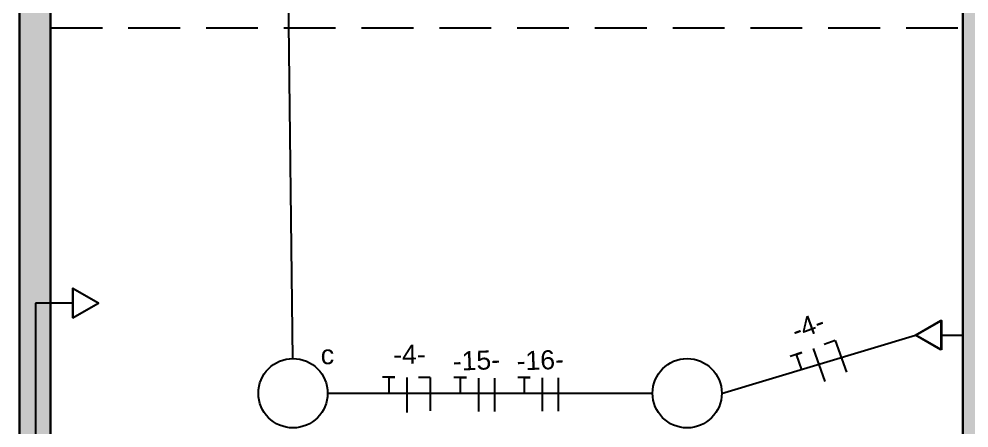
# Model space of a CAD drawing. Header units: inches. Extents: x 2 to 116, y 2 to 108.
# Drawn here: x 75.196 to 79.777, y 40.12 to 42.092 of the extents above; entities that cross this region are included whole.
import ezdxf
from ezdxf.enums import TextEntityAlignment as Align

# ---------------------------------------------------------------- set-up
doc = ezdxf.new("R2010")
doc.units = ezdxf.units.IN
doc.header["$MEASUREMENT"] = 0
doc.linetypes.add('( Hidden )', pattern=[0.375, 0.25, -0.125])
doc.layers.add('08.1 DETALHES', color=253, linetype='Continuous', lineweight=9)
for name, color, linetype in [('Circuitos', 250, 'Continuous'), ('CONDUITES', 30, 'Continuous'), ('ILUMINAÇÃO', 10, 'Continuous'), ('PLANTA TUGS_TUES', 7, 'Continuous'), ('TOMADAS', 170, 'Continuous')]:
    doc.layers.add(name, color=color, linetype=linetype)
doc.styles.add('ARIAL', font='arial.ttf', dxfattribs={"width": 1.2})
doc.styles.get("Standard").update_dxf_attribs({"font": 'arial.ttf'})

# ---------------------------------------------------------------- blocks, each defined once
blk = doc.blocks.new('TUG BAIXA 30CM_')
at = {"layer": 'TOMADAS', "ltscale": 0.5}
blk.add_line((0.1046, 0), (0, 0), dxfattribs=at)
blk.add_lwpolyline([(0.1046, -0.0709), (0.2273, 0), (0.1046, 0.0709), (0.1046, -0.0709)], dxfattribs=at)

msp = doc.modelspace()

# ---------------------------------------------------------------- hatches: boundary and pattern name
at = {"layer": 'PLANTA TUGS_TUES'}
h = msp.add_hatch(color=256, dxfattribs=at)
h.dxf.hatch_style = 1
h.paths.add_polyline_path([(75.3481, 45.6994), (76.6288, 45.6994), (76.6288, 45.8494), (75.1981, 45.8494), (75.1981, 38.3994), (75.3481, 38.3994)])
h.paths.add_polyline_path([(79.8981, 45.6994), (79.7481, 45.6994), (79.7481, 45.4344), (79.8981, 45.4344), (79.8981, 45.4594)])
h.paths.add_polyline_path([(79.8981, 45.8494), (78.6288, 45.8494), (78.6288, 45.6994), (79.7481, 45.6994), (79.8981, 45.6994)])
h = msp.add_hatch(color=256, dxfattribs=at)
h.dxf.hatch_style = 1
h.paths.add_polyline_path([(79.8981, 44.3244), (79.7481, 44.3244), (79.7481, 38.3994), (79.8981, 38.3994)])
h.paths.add_polyline_path([(79.9081, 45.6894), (79.8981, 45.6894), (79.8981, 45.6994), (79.7481, 45.6994), (79.7481, 45.6894), (79.7381, 45.6894), (79.7381, 45.4494), (79.7481, 45.4494), (79.7481, 45.4244), (79.8981, 45.4244), (79.8981, 45.4494), (79.9081, 45.4494)])
h.paths.add_polyline_path([(80.8981, 45.8494), (80.8231, 45.8494), (80.8231, 45.6994), (80.8481, 45.6994), (80.8981, 45.6994)])
h.paths.add_polyline_path([(81.0481, 45.6894), (81.0481, 45.6994), (80.8981, 45.6994), (80.8981, 45.6644), (81.0481, 45.6644)])
h.paths.add_polyline_path([(83.5481, 45.8494), (80.8981, 45.8494), (80.8981, 45.6994), (83.5481, 45.6994)])

# ---------------------------------------------------------------- linework, layer by layer
for p, q in [((75.1963, 52.2486), (75.1963, 32.2486)), ((75.1981, 52.2494), (75.1981, 32.2494)), ((75.3463, 45.6986), (75.3463, 38.3986)), ((75.3481, 45.6994), (75.3481, 38.3994)), ((79.7481, 38.3994), (79.7481, 44.5235)), ((79.7463, 38.3986), (79.7463, 43.1737))]:
    msp.add_line(p, q)
for points in [[(85.1963, 52.2486), (75.1963, 52.2486), (75.1963, 29.7486), (85.1963, 29.7486)], [(85.1963, 52.2486), (75.1963, 52.2486), (75.1963, 29.7486), (85.1963, 29.7486)], [(85.198, 52.2501), (75.198, 52.2501), (75.198, 29.7501), (85.198, 29.7501)], [(85.198, 52.2501), (75.198, 52.2501), (75.198, 29.7501), (85.198, 29.7501)], [(85.198, 52.2501), (75.198, 52.2501), (75.198, 29.7501), (85.198, 29.7501)], [(85.198, 52.2501), (75.198, 52.2501), (75.198, 29.7501), (85.198, 29.7501)]]:
    msp.add_lwpolyline(points, close=True)
msp.add_lwpolyline([(79.7463, 45.3836), (79.7463, 45.6986), (75.3463, 45.6986), (75.3463, 38.3986), (79.7463, 38.3986), (79.7463, 44.5226)])
msp.add_lwpolyline([(79.7463, 45.3836), (79.7463, 45.6986), (75.3463, 45.6986), (75.3463, 38.3986), (79.7463, 38.3986), (79.7463, 44.5226)])
at = {"layer": '08.1 DETALHES', "linetype": '( Hidden )'}
msp.add_line((75.3481, 42.0494), (79.7481, 42.0494), dxfattribs=at)
at = {"layer": 'Circuitos', "color": 18, "true_color": 0x000000}
for p, q in [((79.1322, 40.5411), (79.078, 40.5221)), ((79.1322, 40.5411), (79.1856, 40.3896)), ((79.0259, 40.5036), (79.0822, 40.344)), ((78.9711, 40.4844), (78.9148, 40.4646)), ((78.9446, 40.4751), (78.9711, 40.4844)), ((78.9712, 40.3996), (78.9446, 40.4751)), ((77.0087, 40.3644), (76.9491, 40.3645)), ((76.9804, 40.2845), (76.9806, 40.3644)), ((76.9806, 40.3644), (77.0087, 40.3644)), ((77.0668, 40.3641), (77.0664, 40.1949)), ((77.1795, 40.364), (77.122, 40.3641)), ((77.1795, 40.364), (77.1792, 40.2034)), ((77.3532, 40.3628), (77.2936, 40.3628)), ((77.3251, 40.2828), (77.3251, 40.3628)), ((77.3251, 40.3628), (77.3532, 40.3628)), ((77.4113, 40.3602), (77.4113, 40.1996)), ((77.4882, 40.3602), (77.4882, 40.1996)), ((77.661, 40.3641), (77.6014, 40.3641)), ((77.6329, 40.2841), (77.6329, 40.3641)), ((77.6329, 40.3641), (77.661, 40.3641)), ((77.7191, 40.3616), (77.7191, 40.2009)), ((77.796, 40.3616), (77.796, 40.2009))]:
    msp.add_line(p, q, dxfattribs=at)
at = {"layer": 'CONDUITES'}
for p, q in [((76.4747, 43.8942), (76.5156, 40.453)), ((75.3502, 40.7214), (75.2752, 40.7214)), ((75.2752, 40.7214), (75.2752, 38.3222)), ((78.5828, 40.2861), (79.519, 40.5671)), ((78.2491, 40.2861), (76.6824, 40.2861))]:
    msp.add_line(p, q, dxfattribs=at)
at = {"layer": 'ILUMINAÇÃO'}
for centre in [(76.5173, 40.2876), (78.4177, 40.2876)]:
    msp.add_circle(centre, 0.1669, dxfattribs=at)
at = {"layer": 'PLANTA TUGS_TUES'}
for p, q in [((75.1981, 52.2494), (75.1981, 32.2494)), ((75.1981, 52.2494), (75.1981, 32.2494)), ((75.3481, 45.6994), (75.3481, 38.3994)), ((75.3481, 45.6994), (75.3481, 38.3994)), ((79.7481, 38.3994), (79.7481, 44.3744)), ((79.7481, 38.3994), (79.7481, 43.1745))]:
    msp.add_line(p, q, dxfattribs=at)
at = {"layer": 'PLANTA TUGS_TUES', "linetype": '( Hidden )'}
msp.add_line((75.3481, 42.0494), (79.7481, 42.0494), dxfattribs=at)

# ---------------------------------------------------------------- block references
at = {"layer": 'TOMADAS'}
for p in [(75.3502, 40.7214), (75.352, 40.7223)]:
    msp.add_blockref('TUG BAIXA 30CM_', p, dxfattribs=at)
at = {"layer": 'TOMADAS', "xscale": -1}
for p in [(79.7463, 40.5671), (79.7481, 40.5679)]:
    msp.add_blockref('TUG BAIXA 30CM_', p, dxfattribs=at)

# ---------------------------------------------------------------- texts
at = {"layer": 'Circuitos', "color": 18, "true_color": 0x000000, "style": 'ARIAL'}
for s, rotation, p in [('-4-', 20.2384, (78.9266, 40.5851)), ('-4-', 0.7085, (77.0004, 40.4741)), ('-15-', 2.2264, (77.2876, 40.4415)), ('-16-', 2.2264, (77.5954, 40.4429))]:
    msp.add_text(s, height=0.09177, rotation=rotation, dxfattribs=at).set_placement(p, align=Align.MIDDLE_LEFT)
at = {"layer": 'ILUMINAÇÃO', "insert": (76.6509, 40.5202), "char_height": 0.0928, "attachment_point": 1}
msp.add_mtext_dynamic_manual_height_columns('c', width=0.092805, gutter_width=0.464, heights=[0.0564], dxfattribs=at)

doc.saveas('drawing.dxf')
